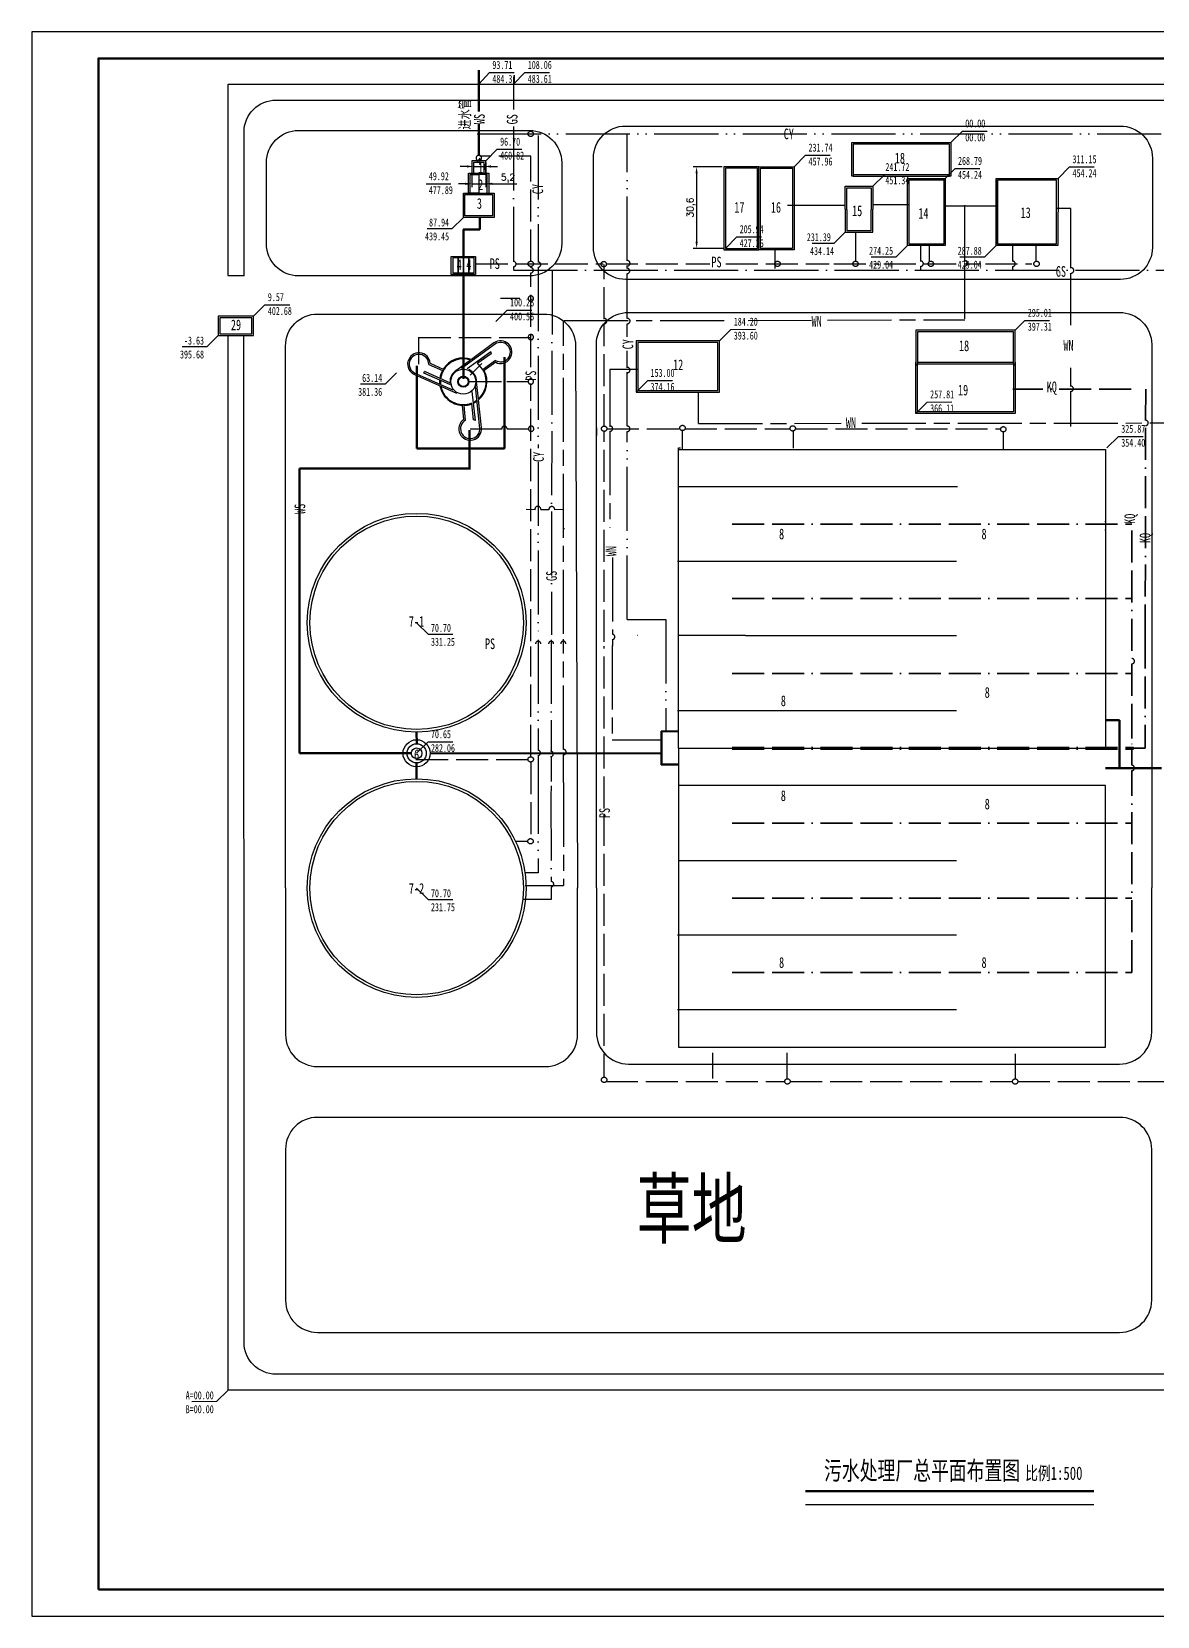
# Model space of a CAD drawing. Header units: millimetres. Extents: x 3398 to 7210, y -938 to 672.
# Drawn here: x 5950 to 6372, y -938 to -344 of the extents above; entities that cross this region are included whole.
import ezdxf

# ---------------------------------------------------------------- set-up
doc = ezdxf.new("R2010")
doc.units = ezdxf.units.MM
for name, pattern in [('ACAD_ISO02W100', [15, 12, -3]), ('ACAD_ISO04W100', [30, 24, -3, 0, -3]), ('ACAD_ISO05W100', [33, 24, -3, 0, -3, 0, -3]), ('ACAD_ISO07W100', [3, 0, -3]), ('ACAD_ISO08W100', [36, 24, -3, 6, -3]), ('ACAD_ISO11W100', [33, 12, -3, 12, -3, 0, -3])]:
    doc.linetypes.add(name, pattern=pattern)
for name, color, linetype in [('厂区排水管线', 252, 'ACAD_ISO02W100'), ('厂区给水管', 150, 'ACAD_ISO04W100'), ('图框线和图表线', 7, 'Continuous'), ('坐标', 7, 'Continuous'), ('文字', 7, 'Continuous'), ('污水处理构筑物', 6, 'Continuous'), ('污泥处理构筑物', 3, 'Continuous'), ('绿地', 3, 'Continuous'), ('超越管线', 7, 'ACAD_ISO05W100'), ('辅助构筑物和建筑物', 1, 'Continuous')]:
    doc.layers.add(name, color=color, linetype=linetype)
for name, color, linetype, lineweight in [('污水管线', 5, 'Continuous', 50), ('污泥管线', 40, 'ACAD_ISO08W100', 50), ('空气管', 6, 'ACAD_ISO07W100', 53), ('空气管线', 30, 'ACAD_ISO11W100', 35)]:
    doc.layers.add(name, color=color, linetype=linetype, lineweight=lineweight)
doc.styles.get("Standard").update_dxf_attribs({"font": 'txt', "bigfont": 'gbcbig.shx'})
doc.styles.add('长仿宋', font='simfang.ttf', dxfattribs={"width": 0.7, "height": 4})
doc.dimstyles.new('ISO-25', dxfattribs={"dimtxt": 2.5, "dimasz": 2.5, "dimexe": 1.25, "dimexo": 0.625, "dimtad": 1, "dimtxsty": 'Standard', "dimcen": 2.5, "dimadec": 0, "dimazin": 0, "dimtfac": 1, "dimtmove": 0, "dimatfit": 3, "dimfxl": 1, "dimarcsym": 0})

# ---------------------------------------------------------------- blocks, each defined once
blk = doc.blocks.new('旋流沉沙池')
at = {"layer": '污水处理构筑物', "color": 6, "lineweight": -2}
for p, q in [((40.43, -408.89), (36.3, -425.64)), ((40.43, -408.89), (36.3, -425.64)), ((41.1, -408.74), (38.56, -418.86)), ((41.1, -408.74), (38.56, -418.86)), ((42.19, -412.69), (39.69, -422.58)), ((42.19, -412.69), (39.69, -422.58)), ((41.7, -412.19), (40.1, -418.57)), ((41.7, -412.19), (40.1, -418.57)), ((41.7, -412.19), (40.1, -418.57)), ((41.7, -412.19), (40.1, -418.57)), ((42.19, -412.69), (40.72, -418.53)), ((42.19, -412.69), (40.72, -418.53)), ((42.19, -412.69), (41.7, -412.19)), ((42.19, -412.69), (41.7, -412.19)), ((45.11, -413.52), (43.73, -418.97)), ((45.11, -413.52), (43.73, -418.97)), ((45.6, -414.03), (44.3, -419.18)), ((45.6, -414.03), (44.3, -419.18)), ((38.47, -419.2), (37.25, -424.07)), ((38.47, -419.2), (37.25, -424.07)), ((40.02, -418.88), (39.04, -422.81)), ((40.02, -418.88), (39.04, -422.81)), ((49.44, -428.69), (44.82, -424.25)), ((49.44, -428.69), (44.82, -424.25)), ((57.06, -436.86), (45.7, -425.86)), ((57.06, -436.86), (45.7, -425.86)), ((24.72, -436.62), (39.93, -432.28)), ((26.86, -430.76), (32.27, -429.22)), ((26.86, -430.76), (32.27, -429.22)), ((27.06, -430.08), (32.17, -428.63)), ((27.06, -430.08), (32.17, -428.63)), ((27.41, -434.38), (37.94, -431.37)), ((27.41, -434.38), (33.74, -432.57)), ((27.41, -434.38), (33.74, -432.57)), ((27.61, -433.7), (33.4, -432.05)), ((27.61, -433.7), (33.4, -432.05)), ((27.61, -433.7), (33.4, -432.05)), ((27.61, -433.7), (33.4, -432.05)), ((35.61, -434.11), (41.77, -432.33)), ((53.77, -435.65), (45.91, -428.04)), ((53.77, -435.65), (45.91, -428.04)), ((53.09, -435.83), (48.77, -431.63)), ((53.77, -435.65), (49.04, -431.08)), ((53.77, -435.65), (49.04, -431.08)), ((57.26, -436.21), (49.7, -428.94)), ((57.26, -436.21), (49.7, -428.94)), ((25.19, -437.13), (35.26, -434.21)), ((27.41, -434.38), (27.61, -433.7)), ((27.41, -434.38), (27.61, -433.7)), ((50.23, -438.11), (46.42, -434.41)), ((50.91, -437.94), (46.88, -434.02))]:
    blk.add_line(p, q, dxfattribs=at)
for radius in [4.69, 4.69, 2.09, 1.8]:
    blk.add_circle((40.96, -427.41), radius, dxfattribs=at)
for centre, radius, start, end in [((44.55, -409.91), 4.25, 284.23498, 166.04973), ((44.55, -409.91), 4.25, 284.23498, 166.04973), ((44.55, -409.91), 3.65, 278.75786, 165.92911), ((44.55, -409.91), 3.65, 278.75786, 165.92911), ((40.96, -427.41), 8.88, 110.04889, 187.92224), ((40.96, -427.41), 8.58, 111.40303, 212.14713), ((40.96, -427.41), 8.58, 96.28761, 106.85297), ((40.96, -427.41), 8.58, 96.28761, 106.85297), ((40.96, -427.41), 8.58, 103.44443, 106.85297), ((40.96, -427.41), 8.58, 103.44443, 106.85297), ((40.96, -427.41), 8.88, 95.57259, 105.70284), ((40.96, -427.41), 8.88, 95.57259, 105.70284), ((40.96, -427.41), 8.88, 102.44291, 105.70284), ((40.96, -427.41), 8.88, 102.44291, 105.70284), ((40.96, -427.41), 8.58, 96.28761, 101.25633), ((40.96, -427.41), 8.58, 96.28761, 101.25633), ((40.96, -427.41), 8.88, 95.57259, 100.34196), ((40.96, -427.41), 8.88, 95.57259, 100.34196), ((40.96, -427.41), 8.58, 351.31569, 92.14713), ((40.96, -427.41), 8.58, 351.40303, 92.14713), ((40.96, -427.41), 8.58, 351.31569, 92.14713), ((40.96, -427.41), 8.58, 351.40303, 92.14713), ((40.96, -427.41), 8.88, 89.95852, 91.58287), ((40.96, -427.41), 8.88, 71.81056, 91.58287), ((40.96, -427.41), 8.88, 89.95852, 91.58287), ((40.96, -427.41), 8.88, 71.81056, 91.58287), ((40.96, -427.41), 8.88, 71.81056, 87.97331), ((40.96, -427.41), 8.88, 71.81056, 87.97331), ((40.96, -427.41), 8.88, 349.96116, 67.92224), ((40.96, -427.41), 8.88, 350.04889, 67.92224), ((40.96, -427.41), 8.88, 349.96116, 67.92224), ((40.96, -427.41), 8.88, 350.04889, 67.92224), ((40.96, -427.41), 4.99, 39.30579, 104.71969), ((40.96, -427.41), 4.99, 39.30579, 104.71969), ((40.96, -427.41), 4.99, 39.30579, 104.71969), ((40.96, -427.41), 4.99, 39.30579, 104.71969), ((24.01, -433.04), 4.25, 44.23498, 286.04973), ((24.01, -433.04), 3.65, 38.75786, 285.92911), ((24.01, -433.04), 3.65, 38.75786, 285.92911), ((40.96, -427.41), 8.88, 191.81056, 207.97331), ((40.96, -427.41), 8.88, 191.81056, 211.58287), ((40.96, -427.41), 8.88, 191.81056, 207.97331), ((40.96, -427.41), 8.88, 191.81056, 211.58287), ((40.96, -427.41), 8.88, 209.95852, 211.58287), ((40.96, -427.41), 8.88, 209.95852, 211.58287), ((40.96, -427.41), 8.88, 215.57259, 225.70284), ((40.96, -427.41), 8.58, 216.28761, 226.85297), ((40.96, -427.41), 8.58, 231.40303, 332.14713), ((40.96, -427.41), 4.99, 279.30579, 344.71969), ((40.96, -427.41), 8.88, 230.04889, 307.92224), ((54.32, -439.26), 4.25, 164.23498, 46.04973), ((54.32, -439.26), 3.65, 158.75786, 45.92911), ((54.32, -439.26), 3.65, 98.58812, 109.65776), ((54.32, -439.26), 3.65, 98.58812, 109.65776)]:
    blk.add_arc(centre, radius, start, end, dxfattribs=at)
blk = doc.blocks.new('4')
at = {"layer": '厂区排水管线', "lineweight": -2}
blk.add_circle((0, 0), 1, dxfattribs=at)
blk = doc.blocks.new('*D23')
at = {"color": 0, "lineweight": -2, "transparency": 16777216}
for p, q in [((6209.11, -394.41), (6198.3, -394.41)), ((6199.55, -396.91), (6199.55, -422.51)), ((6209.71, -425.01), (6198.3, -425.01))]:
    blk.add_line(p, q, dxfattribs=at)
at = {"color": 0, "lineweight": -3, "transparency": 16777216}
for points in [[(6199.14, -396.91), (6199.97, -396.91), (6199.55, -394.41)], [(6199.14, -422.51), (6199.97, -422.51), (6199.55, -425.01)]]:
    blk.add_solid(points, dxfattribs=at)
at = {"layer": 'Defpoints', "color": 0, "lineweight": -3, "transparency": 16777216}
for p in [(6209.74, -394.41), (6199.55, -425.01), (6210.34, -425.01)]:
    blk.add_point(p, dxfattribs=at)
at = {"color": 0, "lineweight": -3, "transparency": 16777216, "insert": (6197.47, -409.71), "char_height": 2.5, "attachment_point": 5, "rotation": 90}
blk.add_mtext('30,6', dxfattribs=at)
blk = doc.blocks.new('*D24')
at = {"color": 0, "lineweight": -2, "transparency": 16777216}
for p, q in [((6113.45, -394.31), (6110.95, -394.31)), ((6115.95, -393.41), (6115.95, -395.56)), ((6115.95, -394.31), (6119.95, -394.31)), ((6119.95, -393.41), (6119.95, -395.56)), ((6122.45, -394.31), (6124.95, -394.31))]:
    blk.add_line(p, q, dxfattribs=at)
at = {"color": 0, "lineweight": -3, "transparency": 16777216}
for points in [[(6113.45, -393.9), (6113.45, -394.73), (6115.95, -394.31)], [(6122.45, -393.9), (6122.45, -394.73), (6119.95, -394.31)]]:
    blk.add_solid(points, dxfattribs=at)
at = {"layer": 'Defpoints', "color": 0, "lineweight": -3, "transparency": 16777216}
for p in [(6115.95, -392.79), (6119.95, -392.79), (6119.95, -394.31)]:
    blk.add_point(p, dxfattribs=at)
at = {"color": 0, "lineweight": -3, "transparency": 16777216, "insert": (6117.95, -392.44), "char_height": 2.5, "attachment_point": 5}
blk.add_mtext('4', dxfattribs=at)
blk = doc.blocks.new('*D25')
at = {"color": 0, "lineweight": -2, "transparency": 16777216}
for p, q in [((6115.35, -392.81), (6115.35, -402.08)), ((6120.55, -392.81), (6120.55, -402.08)), ((6112.85, -400.83), (6110.35, -400.83)), ((6115.35, -400.83), (6120.55, -400.83)), ((6123.05, -400.83), (6132.22, -400.83))]:
    blk.add_line(p, q, dxfattribs=at)
at = {"color": 0, "lineweight": -3, "transparency": 16777216}
for points in [[(6112.85, -400.41), (6112.85, -401.24), (6115.35, -400.83)], [(6123.05, -400.41), (6123.05, -401.24), (6120.55, -400.83)]]:
    blk.add_solid(points, dxfattribs=at)
at = {"layer": 'Defpoints', "color": 0, "lineweight": -3, "transparency": 16777216}
for p in [(6115.35, -392.19), (6120.55, -392.19), (6120.55, -400.83)]:
    blk.add_point(p, dxfattribs=at)
at = {"color": 0, "lineweight": -3, "transparency": 16777216, "insert": (6128.88, -398.74), "char_height": 2.5, "attachment_point": 5}
blk.add_mtext('5,2', dxfattribs=at)

msp = doc.modelspace()

# ---------------------------------------------------------------- linework, layer by layer
msp.add_line((6217.902, -640.426), (6217.302, -640.426))
at = {"layer": '厂区排水管线', "lineweight": -3}
for p, q in [((6137.385, -390.401), (6118.296, -390.401)), ((6137.385, -429.895), (6137.385, -390.401)), ((6259.164, -418.891), (6259.164, -429.825)), ((6286.778, -423.841), (6286.778, -429.781)), ((6326.748, -423.993), (6326.748, -429.791)), ((6137.385, -432.229), (6137.385, -431.829)), ((6137.385, -469.491), (6137.385, -434.229)), ((6095.5, -461.257), (6095.5, -458.343)), ((6095.5, -458.384), (6137.436, -458.384)), ((6095.5, -468.389), (6095.5, -461.257)), ((6126.493, -475.009), (6112.108, -474.998)), ((6136.43, -475.008), (6128.489, -475.025)), ((6137.385, -572.226), (6137.385, -475.702)), ((6114.724, -492.666), (6126.623, -492.666)), ((6128.513, -492.666), (6136.539, -492.666)), ((6137.385, -615.564), (6137.385, -574.226)), ((6136.385, -616.784), (6094.077, -616.796)), ((6137.385, -617.564), (6137.385, -646.256)), ((6136.307, -647.344), (6131.701, -647.344))]:
    msp.add_line(p, q, dxfattribs=at)
at = {"layer": '厂区排水管线'}
for p, q in [((6116.748, -430.835), (6164.505, -430.82)), ((6164.927, -451.569), (6164.927, -431.106)), ((6165.492, -430.829), (6204.512, -430.812)), ((6210.492, -430.81), (6249.237, -430.793)), ((6250.971, -430.792), (6267.912, -430.787)), ((6269.787, -430.787), (6306.121, -430.775)), ((6307.804, -430.775), (6325.196, -430.769)), ((6164.928, -491.692), (6164.92, -453.272)), ((6165.91, -492.647), (6193.308, -492.658)), ((6195.136, -492.647), (6234.376, -492.647)), ((6236.606, -492.647), (6313.508, -492.647)), ((6164.929, -572.524), (6164.928, -493.608)), ((6194.143, -493.291), (6194.153, -498.993)), ((6235.751, -493.521), (6235.751, -499.897)), ((6314.467, -493.855), (6314.425, -500.348)), ((6194.153, -498.993), (6194.153, -500.155)), ((6164.93, -634.948), (6164.929, -574.122)), ((6164.83, -637.005), (6164.83, -735.711)), ((6205.489, -726.604), (6205.515, -736.166)), ((6233.397, -726.604), (6233.419, -736.348)), ((6318.956, -726.971), (6318.97, -736.343)), ((6165.562, -737.36), (6232.672, -737.357)), ((6234.606, -737.353), (6317.963, -737.349)), ((6319.941, -737.351), (6383.946, -737.354))]:
    msp.add_line(p, q, dxfattribs=at)
at = {"layer": '厂区排水管线', "color": 0, "linetype": 'ACAD_ISO05W100', "lineweight": -3}
for p, q in [((6126.101, -443.739), (6133.254, -443.739)), ((6352.762, -500.426), (6352.762, -556.426)), ((6352.762, -500.426), (6352.762, -528.426)), ((6173.546, -564.126), (6187.987, -564.126)), ((6187.987, -564.126), (6187.987, -605.995)), ((6140.161, -620.523), (6140.139, -659.135))]:
    msp.add_line(p, q, dxfattribs=at)
at = {"layer": '厂区排水管线', "lineweight": -3}
for centre, radius, start, end in [((6173.512, -433.463), 1, 270, 90), ((6173.61, -430.588), 1, 270, 90), ((6164.937, -452.268), 1, 270, 90), ((6173.637, -452.268), 1, 270, 90), ((6173.601, -470.65), 1, 270, 90), ((6127.513, -492.666), 1, 0, 180), ((6173.591, -492.664), 1, 270, 90), ((6140.181, -573.224), 0.954, 0, 180), ((6145.03, -573.262), 0.954, 0, 180), ((6149.602, -573.224), 0.954, 0, 180)]:
    msp.add_arc(centre, radius, start, end, dxfattribs=at)
at = {"layer": '厂区给水管'}
for p, q in [((6130.909, -360.66), (6130.909, -372.927)), ((6130.909, -379.361), (6130.909, -430.045)), ((6228.844, -425.639), (6228.856, -432.591)), ((6283.481, -424.024), (6283.481, -429.95)), ((6317.992, -424.024), (6317.992, -429.893)), ((6130.896, -433.229), (6413.994, -433.229)), ((6130.909, -431.836), (6130.909, -432.948)), ((6145.421, -433.337), (6145.114, -569.943)), ((6283.521, -431.689), (6283.521, -433.235)), ((6317.992, -431.762), (6317.992, -433.235)), ((6149.71, -529.985), (6150.042, -529.985)), ((6145.11, -571.782), (6145.016, -613.532)), ((6145.012, -615.508), (6144.991, -624.854)), ((6144.987, -626.513), (6144.978, -630.5)), ((6144.978, -630.5), (6145.023, -662.344)), ((6145.026, -664.343), (6145.032, -669.039)), ((6145.032, -669.039), (6134.602, -669.039))]:
    msp.add_line(p, q, dxfattribs=at)
at = {"layer": '厂区给水管', "lineweight": -3}
for centre in [(6130.899, -430.92), (6283.549, -430.732), (6317.986, -430.805), (6144.858, -614.519), (6144.991, -663.343)]:
    msp.add_arc(centre, 1, 270, 90, dxfattribs=at)
at = {"layer": '图框线和图表线', "lineweight": 70}
msp.add_line((6240.407, -890.84), (6348.407, -890.84), dxfattribs=at)
at = {"layer": '图框线和图表线'}
msp.add_line((6240.407, -895.84), (6348.407, -895.84), dxfattribs=at)
msp.add_lwpolyline([(5950.347, -937.797), (6791.347, -937.797), (6791.347, -343.797), (5950.347, -343.797)], close=True, dxfattribs=at)
at = {"layer": '图框线和图表线', "lineweight": 50}
msp.add_lwpolyline([(5975.347, -927.797), (6781.347, -927.797), (6781.347, -353.797), (5975.347, -353.797)], close=True, dxfattribs=at)
at = {"layer": '坐标', "lineweight": -3}
for p, q in [((6117.952, -363.424), (6121.937, -359.131)), ((6121.937, -359.131), (6131.186, -359.109)), ((6130.909, -363.424), (6135.202, -359.131)), ((6135.202, -359.131), (6144.45, -359.109)), ((6294.901, -385.369), (6299.194, -381.076)), ((6299.194, -381.076), (6308.442, -381.054)), ((6120.552, -392.187), (6124.844, -387.895)), ((6124.844, -387.895), (6134.093, -387.872)), ((6236.136, -394.412), (6240.429, -390.119)), ((6240.429, -390.119), (6249.678, -390.097)), ((6265.644, -401.688), (6269.937, -397.395)), ((6269.937, -397.395), (6279.228, -397.384)), ((6292.174, -399.387), (6296.467, -395.094)), ((6296.467, -395.094), (6305.715, -395.072)), ((6335.078, -398.787), (6339.371, -394.494)), ((6339.371, -394.494), (6348.619, -394.472)), ((6098.137, -400.844), (6107.385, -400.822)), ((6112.149, -413.387), (6107.856, -417.68)), ((6107.856, -417.68), (6098.608, -417.703)), ((6210.336, -425.012), (6214.629, -420.719)), ((6214.629, -420.719), (6223.878, -420.697)), ((6255.239, -418.885), (6250.946, -423.178)), ((6251.079, -423.2), (6242.901, -423.22)), ((6278.574, -423.987), (6274.281, -428.279)), ((6311.782, -423.987), (6307.489, -428.279)), ((6274.281, -428.279), (6265.033, -428.302)), ((6307.489, -428.279), (6298.24, -428.302)), ((6033.496, -450.45), (6037.789, -446.157)), ((6037.789, -446.157), (6047.037, -446.134)), ((6124.272, -452.468), (6128.565, -448.175)), ((6128.565, -448.175), (6137.813, -448.153)), ((6208.127, -459.666), (6212.42, -455.373)), ((6212.42, -455.373), (6221.668, -455.351)), ((6318.934, -455.721), (6322.627, -452.028)), ((6322.627, -452.028), (6331.875, -452.006)), ((6016.003, -461.942), (6006.755, -461.965)), ((6020.296, -457.65), (6016.003, -461.942)), ((6114.724, -472.504), (6119.017, -468.212)), ((6087.072, -471.668), (6082.779, -475.961)), ((6176.927, -478.866), (6181.22, -474.573)), ((6181.22, -474.573), (6190.468, -474.551)), ((6082.779, -475.961), (6073.531, -475.983)), ((6281.734, -486.921), (6286.027, -482.628)), ((6286.027, -482.628), (6295.275, -482.606)), ((6353.362, -499.826), (6357.655, -495.533)), ((6357.655, -495.533), (6366.903, -495.511)), ((6094.631, -565.365), (6098.924, -569.658)), ((6098.924, -569.658), (6108.173, -569.68)), ((6094.631, -614.298), (6098.924, -610.005)), ((6098.924, -610.005), (6108.173, -609.983)), ((6094.631, -664.842), (6098.924, -669.135)), ((6098.924, -669.135), (6108.173, -669.157)), ((6023.927, -853.03), (6019.634, -857.322)), ((6019.634, -857.322), (6010.386, -857.345))]:
    msp.add_line(p, q, dxfattribs=at)
at = {"layer": '污水处理构筑物', "lineweight": -3}
for p, q in [((6257.701, -385.969), (6257.701, -385.369)), ((6257.701, -385.369), (6294.301, -385.369)), ((6257.701, -397.969), (6257.701, -385.969)), ((6294.301, -385.369), (6294.901, -385.369)), ((6294.901, -385.369), (6294.901, -397.969)), ((6114.103, -397.387), (6114.103, -396.787)), ((6114.103, -396.787), (6121.103, -396.787)), ((6114.103, -404.267), (6114.103, -397.387)), ((6120.552, -392.187), (6115.352, -392.187)), ((6115.352, -392.187), (6115.352, -396.787)), ((6119.952, -392.787), (6115.952, -392.787)), ((6115.952, -392.787), (6115.952, -396.787)), ((6117.952, -396.787), (6119.952, -396.787)), ((6119.952, -396.787), (6119.952, -392.787)), ((6120.552, -396.787), (6120.552, -392.187)), ((6121.103, -396.787), (6121.703, -396.787)), ((6121.703, -396.787), (6121.703, -404.267)), ((6112.149, -413.387), (6112.149, -404.267)), ((6112.149, -404.267), (6112.749, -404.267)), ((6112.749, -404.267), (6123.058, -404.267)), ((6114.703, -404.267), (6114.103, -404.267)), ((6123.058, -404.267), (6123.658, -404.267)), ((6123.658, -404.267), (6123.658, -412.787)), ((6112.749, -413.387), (6112.149, -413.387)), ((6123.658, -413.387), (6112.749, -413.387)), ((6123.658, -412.787), (6123.658, -413.387)), ((6192.809, -605.995), (6186.22, -605.995)), ((6186.22, -618.595), (6186.22, -605.995)), ((6192.809, -606.295), (6186.52, -606.295)), ((6186.52, -606.295), (6186.52, -618.295)), ((6186.22, -618.595), (6192.809, -618.595)), ((6186.52, -618.295), (6192.809, -618.295))]:
    msp.add_line(p, q, dxfattribs=at)
at = {"layer": '污水处理构筑物', "lineweight": -2}
for p, q in [((6107.544, -428.647), (6107.544, -428.047)), ((6107.544, -428.047), (6116.148, -428.047)), ((6107.544, -434.184), (6107.544, -428.647)), ((6116.148, -428.047), (6116.748, -428.047)), ((6116.748, -428.047), (6116.748, -428.647)), ((6116.748, -428.647), (6116.748, -434.184)), ((6107.544, -434.784), (6107.544, -434.184)), ((6116.748, -434.784), (6107.544, -434.784)), ((6116.748, -434.184), (6116.748, -434.784))]:
    msp.add_line(p, q, dxfattribs=at)
at = {"layer": '污水处理构筑物'}
for p, q in [((6192.809, -500.426), (6352.762, -500.426)), ((6352.762, -500.426), (6352.762, -570.426)), ((6297.363, -514.426), (6192.79, -514.426)), ((6296.986, -542.426), (6192.414, -542.426)), ((6352.762, -556.426), (6352.762, -612.426)), ((6217.902, -570.126), (6192.762, -570.126)), ((6217.902, -570.126), (6296.986, -570.126)), ((6244.642, -570.426), (6244.642, -570.126)), ((6296.986, -598.426), (6192.414, -598.426)), ((6192.809, -612.426), (6349.361, -612.426)), ((6192.809, -612.426), (6192.809, -724.426)), ((6352.762, -626.426), (6192.809, -626.426)), ((6352.762, -724.426), (6352.762, -626.426)), ((6192.809, -654.426), (6296.986, -654.426)), ((6244.642, -654.426), (6244.642, -654.726)), ((6296.986, -682.426), (6192.414, -682.426)), ((6296.986, -710.426), (6192.414, -710.426)), ((6192.809, -724.426), (6352.762, -724.426))]:
    msp.add_line(p, q, dxfattribs=at)
at = {"layer": '污水处理构筑物', "lineweight": -3}
for points in [[(6258.301, -397.969), (6294.301, -397.969), (6294.301, -385.969), (6258.301, -385.969)], [(6112.749, -404.867), (6123.058, -404.867), (6123.058, -412.787), (6112.749, -412.787)]]:
    msp.add_lwpolyline(points, close=True, dxfattribs=at)
at = {"layer": '污水处理构筑物', "color": 6, "lineweight": -2}
for points in [[(6117.903, -397.387), (6117.903, -404.267), (6114.703, -404.267), (6114.703, -397.387)], [(6117.903, -397.387), (6117.903, -404.267), (6121.103, -404.267), (6121.103, -397.387)]]:
    msp.add_lwpolyline(points, close=True, dxfattribs=at)
at = {"layer": '污水处理构筑物', "lineweight": -2}
for points in [[(6258.301, -397.369), (6294.301, -397.369)], [(6318.934, -468.921), (6318.934, -455.721), (6281.734, -455.721), (6281.734, -468.921)], [(6318.934, -467.721), (6318.934, -486.921), (6281.734, -486.921), (6281.734, -467.721)], [(6282.334, -467.721), (6318.334, -467.721)]]:
    msp.add_lwpolyline(points, dxfattribs=at)
at = {"layer": '污水处理构筑物'}
for points in [[(6108.144, -434.184), (6110.144, -434.184), (6110.144, -428.584), (6108.144, -428.584)], [(6110.148, -434.184), (6112.148, -434.184), (6112.148, -428.584), (6110.148, -428.584)], [(6112.148, -434.184), (6114.148, -434.184), (6114.148, -428.584), (6112.148, -428.584)], [(6114.148, -434.184), (6116.148, -434.184), (6116.148, -428.584), (6114.148, -428.584)]]:
    msp.add_lwpolyline(points, close=True, dxfattribs=at)
at = {"layer": '污水处理构筑物', "lineweight": -2}
for points in [[(6282.334, -468.321), (6318.334, -468.321), (6318.334, -456.321), (6282.334, -456.321)], [(6282.334, -468.321), (6318.334, -468.321), (6318.334, -486.321), (6282.334, -486.321)]]:
    msp.add_lwpolyline(points, close=True, dxfattribs=at)
at = {"layer": '污水处理构筑物'}
msp.add_lwpolyline([(6192.809, -612.426), (6192.809, -500.426), (6192.809, -499.826), (6193.52, -499.826)], dxfattribs=at)
at = {"layer": '污水处理构筑物', "lineweight": -2}
for centre in [(6094.631, -565.365), (6094.631, -664.842)]:
    msp.add_circle(centre, 41, dxfattribs=at)
at = {"layer": '污水处理构筑物'}
for centre, radius in [((6094.631, -565.365), 40), ((6094.631, -614.298), 5.1), ((6094.631, -614.298), 3.605), ((6094.631, -614.298), 2), ((6094.631, -664.842), 40)]:
    msp.add_circle(centre, radius, dxfattribs=at)
at = {"layer": '污水管线', "lineweight": 50}
for p, q in [((6117.952, -373.766), (6117.952, -358.239)), ((6117.952, -390.141), (6117.952, -378.521)), ((6117.958, -392.344), (6117.952, -392.139)), ((6118.367, -413.413), (6118.367, -417.952)), ((6118.367, -417.952), (6112.125, -417.952)), ((6112.148, -428.584), (6112.149, -417.952)), ((6112.222, -473.978), (6112.222, -434.784)), ((6094.744, -469.081), (6094.744, -500.101)), ((6127.513, -500.101), (6127.513, -465.772)), ((6114.464, -493.136), (6114.464, -500.117)), ((6094.744, -500.101), (6127.513, -500.101)), ((6114.464, -500.117), (6114.464, -507.854)), ((6050.724, -507.535), (6050.724, -614.298)), ((6114.464, -507.535), (6050.724, -507.535)), ((6358.071, -601.832), (6352.762, -601.832)), ((6358.071, -619.847), (6358.071, -601.832)), ((6094.663, -610.67), (6094.631, -606.365)), ((6050.719, -614.298), (6092.627, -614.303)), ((6099.731, -614.303), (6186.22, -614.313)), ((6094.631, -617.904), (6094.631, -623.842)), ((6352.762, -619.847), (6358.071, -619.847)), ((6358.071, -619.847), (6373.803, -619.847))]:
    msp.add_line(p, q, dxfattribs=at)
at = {"layer": '污泥处理构筑物', "lineweight": -3}
for p, q in [((6255.239, -410.286), (6255.239, -401.688)), ((6255.239, -401.688), (6255.839, -401.688)), ((6255.839, -401.688), (6265.044, -401.688)), ((6265.044, -401.688), (6265.644, -401.688)), ((6265.644, -401.688), (6265.644, -409.986)), ((6292.774, -398.787), (6292.774, -423.987)), ((6334.382, -399.387), (6334.382, -423.387)), ((6255.239, -410.286), (6255.239, -418.885)), ((6265.644, -409.986), (6265.644, -410.286)), ((6265.644, -410.586), (6265.644, -410.286)), ((6265.644, -418.885), (6265.644, -410.586)), ((6255.239, -418.885), (6255.839, -418.885)), ((6255.839, -418.885), (6265.044, -418.885)), ((6265.044, -418.885), (6265.644, -418.885))]:
    msp.add_line(p, q, dxfattribs=at)
at = {"layer": '污泥处理构筑物', "lineweight": -2}
for p, q in [((6312.382, -411.387), (6312.382, -399.387)), ((6312.382, -399.387), (6334.382, -399.387)), ((6312.382, -423.387), (6312.382, -411.387)), ((6334.382, -423.387), (6312.382, -423.387))]:
    msp.add_line(p, q, dxfattribs=at)
for points in [[(6209.736, -425.612), (6222.936, -425.612), (6222.936, -394.412), (6209.736, -394.412)], [(6210.336, -425.012), (6222.336, -425.012), (6222.336, -395.012), (6210.336, -395.012)], [(6236.136, -425.612), (6222.936, -425.612), (6222.936, -394.412), (6236.136, -394.412)], [(6235.536, -425.012), (6223.536, -425.012), (6223.536, -395.012), (6235.536, -395.012)], [(6292.174, -399.387), (6292.174, -423.387), (6279.174, -423.387), (6279.174, -399.387)], [(6176.927, -478.866), (6208.127, -478.866), (6208.127, -459.666), (6176.927, -459.666)], [(6177.527, -478.266), (6207.527, -478.266), (6207.527, -460.266), (6177.527, -460.266)]]:
    msp.add_lwpolyline(points, close=True, dxfattribs=at)
at = {"layer": '污泥处理构筑物', "lineweight": -3}
for points in [[(6255.839, -402.288), (6265.044, -402.288), (6265.044, -410.613), (6265.044, -410.613)], [(6255.851, -410.613), (6255.839, -410.613), (6255.839, -402.288)], [(6255.84, -410.586), (6255.839, -410.586), (6255.839, -418.285), (6265.044, -418.285), (6265.044, -410.586), (6265.044, -410.586)], [(6255.858, -410.613), (6255.851, -410.613)]]:
    msp.add_lwpolyline(points, dxfattribs=at)
at = {"layer": '污泥处理构筑物', "lineweight": -2}
for points in [[(6292.774, -423.987), (6292.774, -423.987), (6278.574, -423.987), (6278.574, -398.787), (6292.774, -398.787)], [(6311.782, -411.987), (6311.782, -398.787)], [(6311.782, -398.787), (6335.078, -398.787), (6334.982, -423.987)], [(6335.078, -398.787), (6334.982, -423.987), (6311.782, -423.987)], [(6312.382, -399.387), (6312.382, -423.387)], [(6311.782, -423.987), (6311.782, -410.787)]]:
    msp.add_lwpolyline(points, dxfattribs=at)
at = {"layer": '污泥管线', "lineweight": -3}
for p, q in [((6258.301, -397.969), (6257.701, -397.969)), ((6294.901, -397.969), (6294.301, -397.969)), ((6312.382, -411.387), (6312.382, -411.987))]:
    msp.add_line(p, q, dxfattribs=at)
at = {"layer": '污泥管线', "lineweight": 30}
for p, q in [((6255.165, -408.954), (6233.686, -408.954)), ((6279.203, -408.64), (6265.68, -408.64)), ((6292.594, -409.074), (6312.074, -409.074)), ((6300.042, -430.036), (6300.042, -408.783)), ((6339.865, -410.056), (6334.458, -410.056)), ((6339.865, -432.417), (6339.865, -410.056)), ((6300.042, -451.476), (6300.042, -431.388)), ((6339.865, -453.828), (6339.865, -434.275)), ((6149.651, -569.549), (6149.651, -452.07)), ((6149.897, -452.07), (6210.484, -452.07)), ((6218.846, -452.07), (6242.647, -451.962)), ((6248.566, -451.935), (6300.078, -451.79)), ((6177.527, -470.43), (6166.978, -470.43)), ((6166.978, -470.43), (6166.978, -491.888)), ((6339.865, -476.796), (6339.865, -469.833)), ((6200.233, -490.648), (6200.233, -478.866)), ((6339.865, -491.834), (6339.865, -478.529)), ((6200.233, -490.648), (6253.765, -490.594)), ((6261.475, -490.586), (6389.465, -490.457)), ((6166.978, -493.483), (6166.978, -529.668)), ((6135.707, -522.817), (6139.165, -522.843)), ((6141.166, -522.845), (6144.165, -522.882)), ((6146.271, -522.882), (6149.714, -522.817)), ((6167.978, -540.913), (6167.978, -569.67)), ((6149.651, -612.825), (6149.651, -571.549)), ((6167.907, -573.912), (6167.907, -609.22)), ((6167.978, -571.667), (6167.978, -573.951)), ((6167.907, -609.22), (6186.134, -609.22)), ((6149.651, -625.294), (6149.651, -614.825)), ((6149.651, -625.294), (6149.651, -663.833)), ((6135.346, -663.833), (6149.651, -663.833))]:
    msp.add_line(p, q, dxfattribs=at)
for centre, radius, start, end in [((6300.058, -430.586), 1, 270, 90), ((6339.947, -433.291), 1, 270, 90), ((6339.781, -477.637), 1, 270, 90), ((6167.098, -492.581), 1, 270, 90), ((6140.054, -522.799), 1.102, 355.950556, 184.359718), ((6145.277, -522.909), 1.102, 355.950556, 184.359718), ((6167.916, -570.668), 1, 270, 90), ((6149.651, -613.825), 1, 270, 90), ((6362.669, -619.784), 1, 270, 90)]:
    msp.add_arc(centre, radius, start, end, dxfattribs=at)
at = {"layer": '空气管', "lineweight": -3}
msp.add_line((6177.402, -570.126), (6176.691, -570.126), dxfattribs=at)
at = {"layer": '空气管线'}
for p, q in [((6362.475, -477.821), (6318.089, -477.821)), ((6367.859, -489.566), (6367.879, -477.821)), ((6367.72, -570.478), (6367.856, -491.183)), ((6212.902, -528.448), (6362.72, -528.448)), ((6362.72, -530.793), (6362.72, -578.894)), ((6212.902, -556.315), (6362.72, -556.315)), ((6367.72, -570.478), (6367.72, -612.426)), ((6362.72, -580.717), (6362.72, -612.754)), ((6212.912, -584.426), (6362.72, -584.426)), ((6362.72, -608.799), (6362.72, -598.426)), ((6212.912, -612.092), (6363.347, -612.092)), ((6212.912, -612.754), (6363.347, -612.754)), ((6367.72, -612.426), (6362.686, -612.426)), ((6362.72, -618.785), (6362.72, -612.754)), ((6362.72, -696.404), (6362.72, -620.783)), ((6212.912, -640.426), (6362.72, -640.426)), ((6212.902, -668.537), (6362.72, -668.537)), ((6212.902, -696.404), (6362.72, -696.404))]:
    msp.add_line(p, q, dxfattribs=at)
at = {"layer": '空气管线', "lineweight": 30}
for centre in [(6367.837, -490.457), (6362.688, -579.764)]:
    msp.add_arc(centre, 1, 270, 90, dxfattribs=at)
at = {"layer": '绿地'}
for p, q in [((6023.927, -435.146), (6023.927, -363.424)), ((6023.927, -363.424), (6029.927, -363.424)), ((6029.927, -363.424), (6606.793, -363.424)), ((6023.899, -435.204), (6029.968, -435.204)), ((6023.927, -853.03), (6024.009, -457.681)), ((6045.483, -664.758), (6045.483, -719.7)), ((6154.951, -719.7), (6154.951, -664.714)), ((6161.994, -664.758), (6161.994, -718.798)), ((6370.125, -718.798), (6370.125, -664.758)), ((6057.483, -731.7), (6142.951, -731.7)), ((6173.994, -730.798), (6358.125, -730.798)), ((6358.125, -750.755), (6057.483, -750.755)), ((6045.483, -762.755), (6045.483, -819.352)), ((6370.125, -819.352), (6370.125, -762.755)), ((6057.483, -831.352), (6358.125, -831.352)), ((6029.927, -853.03), (6023.927, -853.03)), ((6545.254, -852.987), (6029.927, -853.03))]:
    msp.add_line(p, q, dxfattribs=at)
for points in [[(6029.927, -435.273), (6029.927, -381.424, -0.4142136), (6041.927, -369.424), (6594.463, -369.424, -0.4141368), (6606.463, -381.421), (6606.485, -465.009)], [(6045.483, -664.758), (6045.483, -461.622, -0.4142136), (6057.483, -449.622), (6142.214, -449.622, -0.4131512), (6154.213, -461.579), (6154.951, -664.714, -0.0018143), (6154.951, -664.802, -0.0018143)], [(6161.994, -664.758), (6161.994, -461.017, -0.4142136), (6173.994, -449.017), (6358.125, -449.017, -0.4142136), (6370.125, -461.017), (6370.125, -664.758)], [(6545.815, -847.03), (6041.925, -847.03, -0.4141717), (6029.925, -835.031), (6029.872, -457.642)]]:
    msp.add_lwpolyline(points, format="xyb", dxfattribs=at)
at = {"layer": '绿地', "lineweight": -3}
msp.add_lwpolyline([(6172.911, -379.156), (6358.394, -379.156, -0.4142136), (6370.394, -391.156), (6370.394, -424.652, -0.4142136), (6358.394, -436.652), (6172.911, -436.652, -0.4142136), (6160.911, -424.652), (6160.911, -391.156, -0.4142136)], format="xyb", close=True, dxfattribs=at)
at = {"layer": '绿地'}
msp.add_lwpolyline([(6050.329, -380.837), (6136.997, -380.837, -0.4142136), (6148.997, -392.837), (6148.997, -423.32, -0.4142136), (6136.997, -435.32), (6050.329, -435.32, -0.4142136), (6038.329, -423.32), (6038.329, -392.837, -0.4142136)], format="xyb", close=True, dxfattribs=at)
msp.add_lwpolyline([(6161.994, -492.345), (6161.994, -492.345), (6161.994, -495.122), (6161.994, -495.122)], close=True, dxfattribs=at)
for centre, start, end in [((6057.483, -719.7), 180, 270), ((6142.951, -719.7), 270, 0), ((6173.994, -718.798), 180, 270), ((6358.125, -718.798), 270, 0), ((6057.483, -762.755), 90, 180), ((6358.125, -762.755), 0, 90), ((6057.483, -819.352), 180, 270), ((6358.125, -819.352), 270, 0)]:
    msp.add_arc(centre, 12, start, end, dxfattribs=at)
at = {"layer": '超越管线'}
for p, q in [((6117.307, -382.04), (6525.987, -382.131)), ((6140.161, -382.76), (6140.161, -430.292)), ((6140.161, -432.105), (6140.161, -499.96)), ((6140.161, -505.082), (6140.161, -569.89)), ((6140.161, -571.782), (6140.161, -613.166)), ((6140.161, -615.151), (6140.161, -620.523))]:
    msp.add_line(p, q, dxfattribs=at)
at = {"layer": '超越管线', "lineweight": -3}
for p, q in [((6173.546, -429.633), (6173.546, -382.015)), ((6173.546, -432.556), (6173.546, -431.49)), ((6173.546, -451.347), (6173.546, -434.494)), ((6173.546, -458.137), (6173.546, -453.255)), ((6173.546, -469.829), (6173.546, -463.455)), ((6173.549, -491.665), (6173.546, -471.399)), ((6173.546, -564.126), (6173.551, -493.664)), ((6140.139, -659.135), (6135.581, -659.135))]:
    msp.add_line(p, q, dxfattribs=at)
for centre in [(6137.385, -433.229), (6140.134, -431.087), (6140.036, -614.158)]:
    msp.add_arc(centre, 1, 270, 90, dxfattribs=at)
at = {"layer": '辅助构筑物和建筑物', "lineweight": -2}
for points in [[(6033.496, -450.45), (6020.296, -450.45), (6020.296, -457.65), (6033.496, -457.65)], [(6032.896, -451.05), (6020.896, -451.05), (6020.896, -457.05), (6032.896, -457.05)]]:
    msp.add_lwpolyline(points, close=True, dxfattribs=at)

# ---------------------------------------------------------------- block references
at = {"layer": '文字', "lineweight": -2}
for p in [(6137.385, -382.125), (6137.385, -430.829), (6164.761, -430.925), (6229.864, -430.801), (6259.13, -430.815), (6287.359, -430.815), (6326.986, -430.815), (6164.918, -492.647), (6194.273, -492.343), (6235.591, -492.495), (6314.512, -492.84), (6137.385, -616.564), (6137.303, -647.253), (6164.887, -736.709), (6233.61, -737.291), (6318.958, -737.325)]:
    msp.add_blockref('4', p, dxfattribs=at)
at = {"layer": '文字', "lineweight": -2, "xscale": -1}
for p, rotation in [((6117.952, -391.14), 180), ((6137.415, -443.852), 270), ((6137.442, -458.295), 270), ((6137.428, -474.947), 270), ((6137.538, -492.621), 270)]:
    msp.add_blockref('4', p, dxfattribs=dict(at, rotation=rotation))
at = {"layer": '污水处理构筑物', "color": 0, "lineweight": -2, "rotation": 80.02186438133023}
msp.add_blockref('旋流沉沙池', (5684.07, -441.282), dxfattribs=at)

# ---------------------------------------------------------------- texts
at = {"char_height": 4, "width": 6.60744, "attachment_point": 1, "rotation": 90, "style": '长仿宋'}
for insert in [(6116.155, -378.427), (6048.882, -524.562)]:
    msp.add_mtext('WS', dxfattribs=dict(at, insert=insert))
at = {"layer": '厂区排水管线', "color": 0, "linetype": 'ACAD_ISO05W100', "lineweight": -3, "insert": (6177.116, -774.205), "char_height": 21.5666, "width": 65.94198, "attachment_point": 1, "style": '长仿宋'}
msp.add_mtext('草地', dxfattribs=at)
at = {"layer": '坐标', "lineweight": -3, "char_height": 3, "style": '长仿宋'}
for s, insert, width, attachment_point in [('{\\fFangSong_GB2312|b0|i0|c134|p49;93.71}', (6123.007, -354.744), 9.59897, 1), ('{\\fFangSong_GB2312|b0|i0|c134|p49;108.06}', (6136.271, -354.744), 9.59897, 1), ('{\\fFangSong_GB2312|b0|i0|c134|p49;484.31}', (6123.007, -359.966), 8.86058, 1), ('{\\fFangSong_GB2312|b0|i0|c134|p49;483.61}', (6136.271, -359.966), 8.86058, 1), ('{\\fFangSong_GB2312|b0|i0|c134|p49;00.00}', (6300.263, -376.69), 9.59897, 1), ('{\\fFangSong_GB2312|b0|i0|c134|p49;96.70}', (6125.914, -383.508), 9.59897, 1), ('{\\fFangSong_GB2312|b0|i0|c134|p49;231.74}', (6241.499, -385.733), 9.59897, 1), ('{\\fFangSong_GB2312|b0|i0|c134|p49;00.00}', (6300.263, -381.911), 8.86058, 1), ('{\\fFangSong_GB2312|b0|i0|c134|p49;460.82}', (6125.914, -388.729), 8.86058, 1), ('{\\fFangSong_GB2312|b0|i0|c134|p49;457.96}', (6241.499, -390.954), 8.86058, 1), ('{\\fFangSong_GB2312|b0|i0|c134|p49;268.79}', (6297.536, -390.707), 9.59897, 1), ('{\\fFangSong_GB2312|b0|i0|c134|p49;311.15}', (6340.44, -390.107), 9.59897, 1), ('{\\fFangSong_GB2312|b0|i0|c134|p49;49.92}', (6099.207, -396.458), 9.59897, 1), ('{\\fFangSong_GB2312|b0|i0|c134|p49;241.72}', (6270.3, -393.008), 9.59897, 1), ('{\\fFangSong_GB2312|b0|i0|c134|p49;454.24}', (6297.536, -395.929), 8.86058, 1), ('{\\fFangSong_GB2312|b0|i0|c134|p49;454.24}', (6340.44, -395.329), 8.86058, 1), ('{\\fFangSong_GB2312|b0|i0|c134|p49;477.89}', (6099.207, -401.679), 8.86058, 1), ('{\\fFangSong_GB2312|b0|i0|c134|p49;451.34}', (6270.3, -398.008), 9.59897, 1), ('{\\fFangSong_GB2312|b0|i0|c134|p49;87.94}', (6106.786, -416.845), 8.86058, 9), ('{\\fFangSong_GB2312|b0|i0|c134|p49;439.45}', (6106.786, -422.067), 9.59897, 9), ('{\\fFangSong_GB2312|b0|i0|c134|p49;427.36}', (6215.699, -421.554), 8.86058, 1), ('{\\fFangSong_GB2312|b0|i0|c134|p49;205.94}', (6215.699, -416.333), 9.59897, 1), ('{\\fFangSong_GB2312|b0|i0|c134|p49;231.39}', (6249.876, -422.343), 8.86058, 9), ('{\\fFangSong_GB2312|b0|i0|c134|p49;434.14}', (6251.079, -427.584), 9.59897, 9), ('{\\fFangSong_GB2312|b0|i0|c134|p49;274.25}', (6273.212, -427.445), 8.86058, 9), ('{\\fFangSong_GB2312|b0|i0|c134|p49;287.88}', (6306.419, -427.445), 8.86058, 9), ('{\\fFangSong_GB2312|b0|i0|c134|p49;429.04}', (6273.212, -432.666), 9.59897, 9), ('{\\fFangSong_GB2312|b0|i0|c134|p49;429.04}', (6306.419, -432.666), 9.59897, 9), ('{\\fFangSong_GB2312|b0|i0|c134|p49;9.57}', (6038.858, -441.77), 9.59897, 1), ('{\\fFangSong_GB2312|b0|i0|c134|p49;100.26}', (6129.634, -443.789), 9.59897, 1), ('{\\fFangSong_GB2312|b0|i0|c134|p49;402.68}', (6038.858, -446.991), 8.86058, 1), ('{\\fFangSong_GB2312|b0|i0|c134|p49;400.56}', (6129.634, -449.01), 8.86058, 1), ('{\\fFangSong_GB2312|b0|i0|c134|p49;184.20}', (6213.49, -450.986), 9.59897, 1), ('{\\fFangSong_GB2312|b0|i0|c134|p49;295.01}', (6323.696, -447.642), 9.59897, 1), ('{\\fFangSong_GB2312|b0|i0|c134|p49;393.60}', (6213.49, -456.208), 8.86058, 1), ('{\\fFangSong_GB2312|b0|i0|c134|p49;397.31}', (6323.696, -452.863), 8.86058, 1), ('{\\fFangSong_GB2312|b0|i0|c134|p49;395.68}', (6014.934, -466.329), 9.59897, 9), ('{\\fFangSong_GB2312|b0|i0|c134|p49;-3.63}', (6014.934, -461.108), 8.86058, 9), ('{\\fFangSong_GB2312|b0|i0|c134|p49;63.14}', (6081.709, -475.126), 8.86058, 9), ('{\\fFangSong_GB2312|b0|i0|c134|p49;153.00}', (6182.29, -470.186), 9.59897, 1), ('{\\fFangSong_GB2312|b0|i0|c134|p49;381.36}', (6081.709, -480.348), 9.59897, 9), ('{\\fFangSong_GB2312|b0|i0|c134|p49;374.16}', (6182.29, -475.408), 8.86058, 1), ('{\\fFangSong_GB2312|b0|i0|c134|p49;257.81}', (6287.096, -478.242), 9.59897, 1), ('{\\fFangSong_GB2312|b0|i0|c134|p49;366.11}', (6287.096, -483.463), 8.86058, 1), ('{\\fFangSong_GB2312|b0|i0|c134|p49;325.87}', (6358.724, -491.147), 9.59897, 1), ('{\\fFangSong_GB2312|b0|i0|c134|p49;354.40}', (6358.724, -496.368), 8.86058, 1), ('{\\fFangSong_GB2312|b0|i0|c134|p49;70.70}', (6099.994, -568.823), 8.86058, 7), ('{\\fFangSong_GB2312|b0|i0|c134|p49;331.25}', (6099.994, -574.044), 9.59897, 7), ('{\\fFangSong_GB2312|b0|i0|c134|p49;70.65}', (6099.994, -605.619), 9.59897, 1), ('{\\fFangSong_GB2312|b0|i0|c134|p49;282.06}', (6099.994, -610.84), 8.86058, 1), ('{\\fFangSong_GB2312|b0|i0|c134|p49;231.75}', (6099.994, -673.521), 9.59897, 7), ('{\\fFangSong_GB2312|b0|i0|c134|p49;70.70}', (6099.994, -668.3), 8.86058, 7), ('{\\fFangSong_GB2312|b0|i0|c134|p49;A=00.00}', (6018.565, -856.488), 8.86058, 9), ('{\\fFangSong_GB2312|b0|i0|c134|p49;B=00.00}', (6018.565, -861.709), 9.59897, 9)]:
    msp.add_mtext(s, dxfattribs=dict(at, insert=insert, width=width, attachment_point=attachment_point))
at = {"layer": '文字', "insert": (6110.659, -380.504), "char_height": 4, "attachment_point": 1, "rotation": 90, "style": '长仿宋'}
msp.add_mtext('{\\fFangSong_GB2312|b0|i0|c134|p49;进水管}', dxfattribs=at)
at = {"layer": '文字', "char_height": 4, "width": 10.77679, "attachment_point": 1, "rotation": 90, "style": '长仿宋'}
for s, insert in [('GS', (6128.435, -378.538)), ('CY', (6138.034, -404.694)), ('CY', (6171.786, -462.874)), ('PS', (6135.421, -474.667)), ('CY', (6138.302, -505.082)), ('KQ', (6359.92, -528.287)), ('KQ', (6365.656, -535.51)), ('WN', (6165.485, -540.403)), ('GS', (6143.179, -549.71)), ('PS', (6163.074, -638.601))]:
    msp.add_mtext(s, dxfattribs=dict(at, insert=insert))
at = {"layer": '文字', "char_height": 4, "style": '长仿宋'}
for s, insert, width, attachment_point in [('CY', (6232.204, -380.108), 10.77679, 1), ('{\\fFangSong|b0|i0|c134|p49;\\W0.7;1}', (6117.628, -392.831), 0.98258, 1), ('2', (6117.628, -399.127), 0.98258, 1), ('3', (6117.203, -406.188), 0.98258, 1), ('17', (6217.493, -407.631), 0.98258, 3), ('16', (6231.203, -407.631), 0.98258, 3), ('15', (6261.639, -408.944), 0.98258, 3), ('13', (6324.799, -409.623), 0.86181, 3), ('14', (6286.477, -409.885), 0.98258, 3), ('4', (6109.609, -429.163), 0.98258, 1), ('4', (6113.229, -429.103), 0.98258, 1), ('PS', (6121.985, -428.766), 10.77679, 1), ('PS', (6205.107, -428.146), 10.77679, 1), ('GS', (6334.207, -431.658), 10.77679, 1), ('WN', (6242.647, -450.318), 10.77679, 1), ('18', (6297.893, -463.594), 0.98258, 7), ('WN', (6337.039, -459.376), 10.77679, 1), ('12', (6190.757, -466.662), 0.98258, 1), ('KQ', (6330.779, -474.944), 10.77679, 1), ('19', (6297.529, -480.2), 0.98258, 7), ('WN', (6255.488, -488.351), 10.77679, 1), ('8', (6230.454, -530.067), 0.98258, 1), ('8', (6306.353, -530.067), 0.98258, 1), ('7-1', (6091.724, -562.871), 14.93945, 1), ('PS', (6120.232, -571.235), 10.77679, 1), ('8', (6231.126, -592.606), 0.98258, 1), ('8', (6307.533, -589.483), 0.98258, 1), ('6', (6093.673, -612.803), 0.98258, 1), ('8', (6231.126, -632.247), 0.98258, 7), ('8', (6307.533, -635.369), 0.98258, 7), ('7-2', (6091.724, -662.953), 14.93945, 1), ('8', (6230.454, -694.786), 0.98258, 7), ('8', (6306.353, -694.786), 0.98258, 7), ('{\\fFangSong_GB2312|b0|i0|c134|p49;\\H1.75x;污水处理厂总平面布置图\\H0.5714x; \\H1.25x;比例1:500}', (6295.743, -883.536), 116.76622, 5)]:
    msp.add_mtext(s, dxfattribs=dict(at, insert=insert, width=width, attachment_point=attachment_point))
at = {"layer": '污水处理构筑物', "color": 0, "lineweight": -3, "insert": (6273.86, -393.242), "char_height": 4, "width": 0.98258, "attachment_point": 7, "style": '长仿宋'}
msp.add_mtext('18', dxfattribs=at)
at = {"layer": '超越管线', "insert": (6026.919, -453.732), "char_height": 4, "width": 6, "attachment_point": 5, "style": '长仿宋'}
msp.add_mtext('29', dxfattribs=at)

# ---------------------------------------------------------------- dimensions: what is measured, and where the dimension line sits
at = {"lineweight": -3}
for base, p1, p2, picture, middle in [((6119.952, -394.314), (6115.952, -392.787), (6119.952, -392.787), '*D24', (6117.952, -392.439)), ((6120.552, -400.827), (6115.352, -392.187), (6120.552, -392.187), '*D25', (6128.885, -398.744))]:
    dim = msp.add_linear_dim(base=base, p1=p1, p2=p2, dimstyle='ISO-25', dxfattribs=at)
    dim.commit()
    dim.dimension.update_dxf_attribs({"geometry": picture, "text_midpoint": middle})
dim = msp.add_linear_dim(base=(6199.554, -425.012), p1=(6209.736, -394.412), p2=(6210.336, -425.012), angle=90, dimstyle='ISO-25', dxfattribs=at)
dim.commit()
dim.dimension.update_dxf_attribs({"geometry": '*D23', "text_midpoint": (6197.471, -409.712)})

doc.saveas('drawing.dxf')
